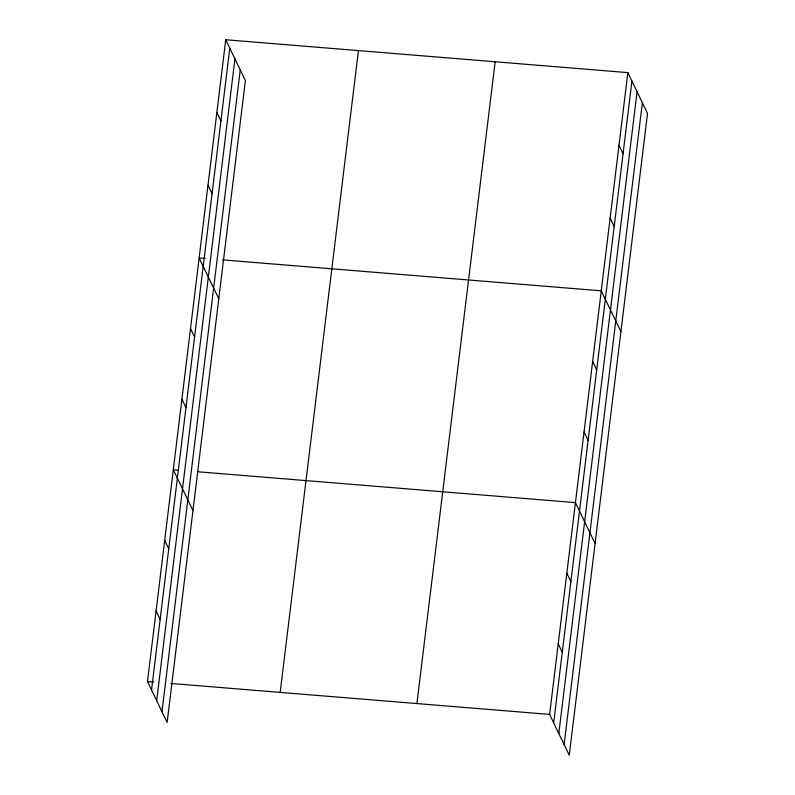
<?xml version="1.0" encoding="UTF-8"?>
<svg xmlns="http://www.w3.org/2000/svg" width="795" height="795" viewBox="0 0 795 795"><rect width="100%" height="100%" fill="white"/><g stroke="black" fill="none" stroke-linecap="round" stroke-linejoin="round"><path stroke-width="1.19" d="M225.74 39.75L245.387 80.593L167.139 722.387L147.482 681.554L225.74 39.75L627.861 72.613L647.518 113.447L569.26 755.25L549.613 714.407L627.861 72.613M151.537 689.99L229.795 48.187M156.685 700.683L234.942 58.88M161.991 711.694L240.249 69.9M280.188 692.395L358.436 50.592M416.908 703.565L495.166 61.762M553.668 722.844L631.926 81.04M558.815 733.537L637.073 91.733M564.122 744.557L642.37 102.754M205.269 258.464L199.128 257.958L218.784 298.801M222.471 259.866L601.259 290.821L620.915 331.664M178.219 470.163L173.31 469.756L192.956 510.599M197.876 471.763L575.431 502.619L595.087 543.452M147.482 681.554L153.624 682.05M170.826 683.462L549.613 714.407M618.997 145.346L623.051 153.783M610.123 218.088L614.187 226.515M592.653 361.417L596.707 369.854M584.037 432.013L588.101 440.45M566.825 573.215L570.889 581.652M558.219 643.811L562.274 652.248M216.866 112.483L220.93 120.92M208.002 185.225L212.056 193.662M190.522 328.564L194.586 337M181.916 399.16L185.97 407.597M164.694 540.352L168.759 548.788M156.088 610.957L160.153 619.385"/></g></svg>
